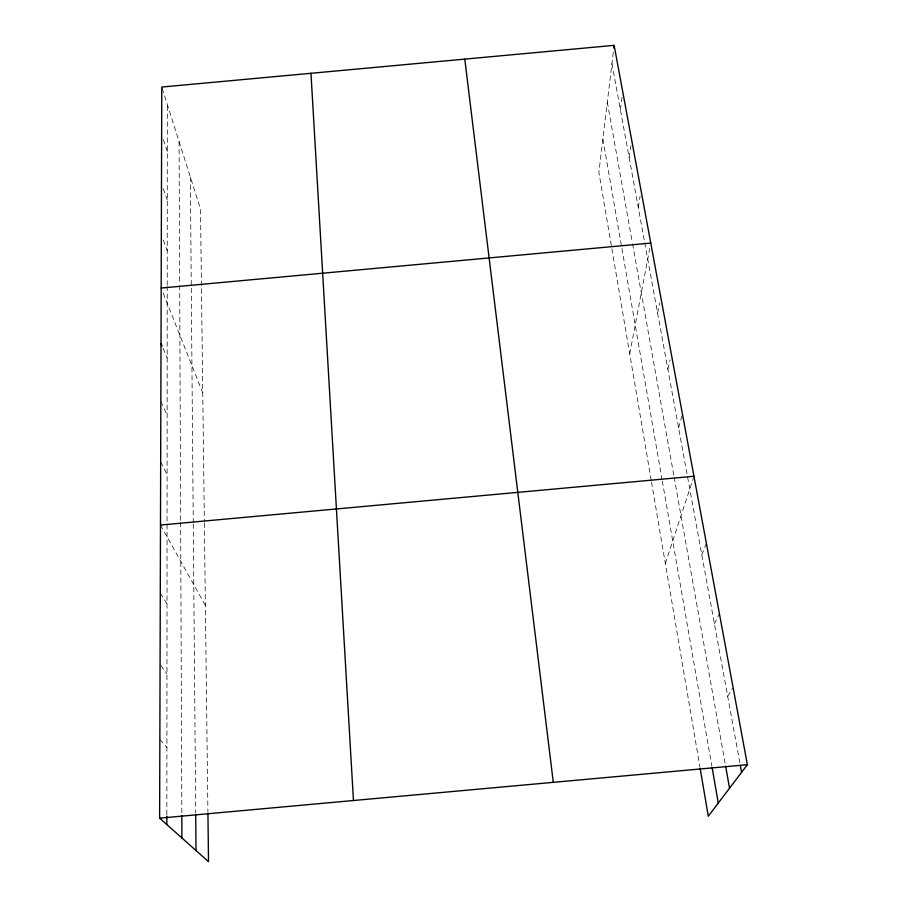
<?xml version="1.0" encoding="UTF-8"?>
<svg xmlns="http://www.w3.org/2000/svg" width="907" height="907" viewBox="0 0 907 907"><rect width="100%" height="100%" fill="white"/><g stroke="black" fill="none" stroke-linecap="round" stroke-linejoin="round"><path stroke-width="0.68" stroke-dasharray="4.54 3.4" d="M166.865 814.758L167.217 286.623M167.217 285.24L167.341 104.554M613.302 52.357L598.881 172.319L611.647 247.418M620.377 109.679L622.032 97.378M629.141 157.557L630.932 145.619M638.245 207.34L640.115 196.218M629.73 353.866L649.752 248.427M657.575 313.04L659.786 302.813M667.858 369.228L670.137 359.966M678.583 427.843L682.098 415.383M665.341 563.462L693.538 477.547M701.825 554.925L706.36 543.259M714.455 623.959L718.82 614.663M727.697 696.338L732.357 688.356M159.859 739.42L166.911 747.402M160.845 665.545L166.956 673.878M160.29 593.133L167.001 603.756M160.494 525.04L205.379 605.457M160.675 461.901L167.092 474.644M160.856 401.461L167.137 415.111M163.067 348.379L167.171 358.027M163.192 293.108L202.771 392.992M163.305 240.049L167.239 250.615M163.271 188.645L167.273 200.039M163.385 139.61L167.307 151.39M162.206 88.387L200.504 208.961L204.347 521.604M611.953 63.581L644.48 241.409M644.73 242.77L739.817 762.651M607.316 102.151L632.315 242.498M632.564 243.858L673.89 475.846M674.139 477.218L725.385 764.839M602.883 139.032L662.076 479.656M662.314 481.027L711.848 766.075M611.885 248.813L651.283 480.744M651.521 482.105L699.898 766.869M204.358 522.999L207.907 811.606M190.345 176.99L193.259 522.523M193.27 523.917L195.708 813.023M179.098 141.583L179.677 284.072M179.688 285.456L180.64 520.947M180.64 522.341L181.831 814.271"/><path stroke-width="1.36" d="M166.854 824.576L166.865 816.164M207.93 813.001L208.519 861.65L159.621 818.148L161.775 87.049L614.141 45.35L747.379 764.692L708.288 816.243L700.125 768.24M613.801 48.15L614.141 45.35M161.185 288.041L650.761 243.087M160.494 525.04L693.957 476.266M159.621 818.148L747.379 764.692M161.027 343.56L162.047 345.975M740.327 765.417L741.586 772.322M725.634 766.211L729.545 788.206M712.086 767.447L718.276 803.069M464.781 59.114L553.293 782.344M310.976 73.297L353.458 800.518M195.719 814.407L196.025 850.539M181.831 815.665L181.922 837.989"/></g></svg>
